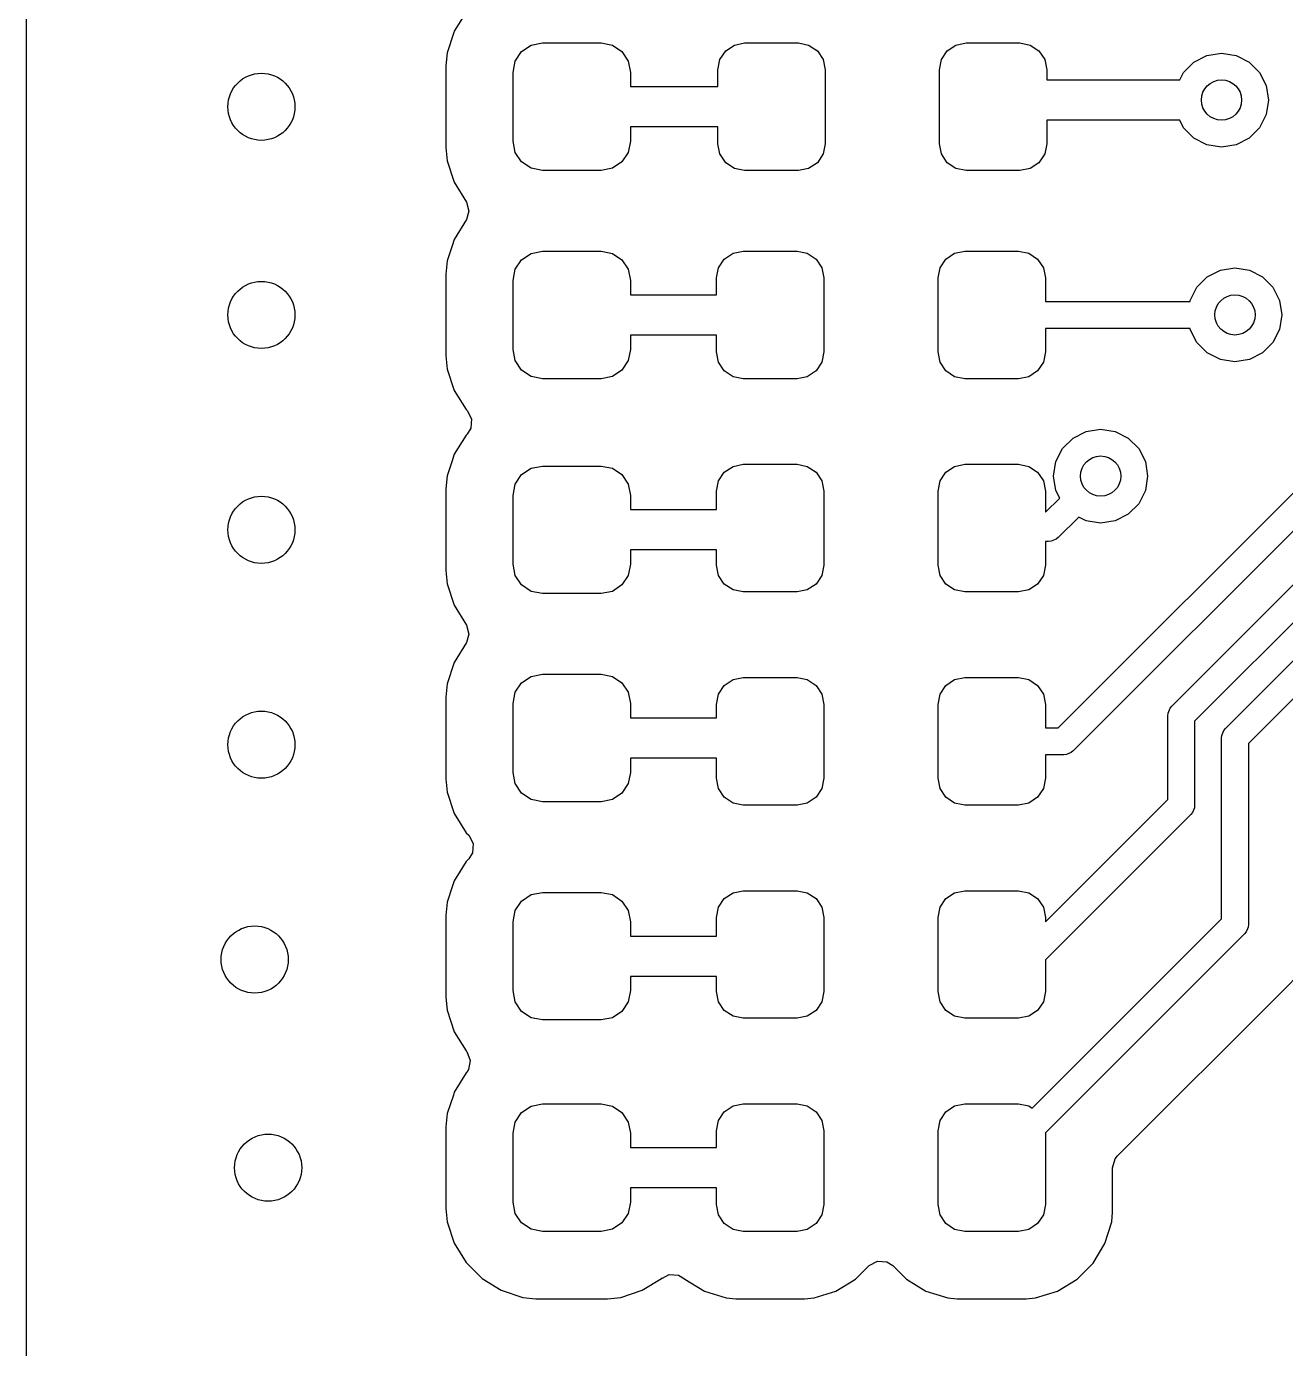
# Model space of a CAD drawing. Extents: x 70 to 224, y -154 to -54.
# Drawn here: x 103.9 to 113.28, y -138.7 to -128.85 of the extents above; entities that cross this region are included whole.
import ezdxf

# ---------------------------------------------------------------- set-up
doc = ezdxf.new("R2010")
doc.units = 0
doc.layers.add('BLACK', color=7, linetype='CONTINUOUS')

msp = doc.modelspace()

# ---------------------------------------------------------------- linework, layer by layer
at = {"layer": 'BLACK', "linetype": 'CONTINUOUS'}
for p, q in [((103.9, -149.149289), (103.9, -110.866043)), ((111.583578, -134.075), (121.279289, -124.379289)), ((121.391422, -124.55), (111.695711, -134.245711)), ((112.429289, -133.913603), (121.329289, -125.013604)), ((121.470711, -125.155026), (112.6, -134.025736)), ((112.829289, -134.079289), (121.72929, -125.179289)), ((121.841421, -125.35), (113, -134.191421)), ((107.174466, -128.744612), (107.086205, -128.887704)), ((107.083012, -128.897336), (107.033314, -129.047315)), ((107.0862, -128.887715), (107.083012, -128.897336)), ((107.086205, -128.887704), (107.0862, -128.887715)), ((107.033313, -129.047316), (107.02325, -129.145818)), ((107.033314, -129.047316), (107.033313, -129.047316)), ((107.033314, -129.047315), (107.033314, -129.047316)), ((107.540401, -129.110038), (107.58782, -129.03907)), ((107.58782, -129.03907), (107.658788, -128.991651)), ((107.658788, -128.991651), (107.7425, -128.975)), ((107.7425, -128.975), (108.18, -128.975)), ((108.18, -128.975), (108.263712, -128.991651)), ((108.263712, -128.991651), (108.33468, -129.03907)), ((108.33468, -129.03907), (108.382099, -129.110038)), ((109.063974, -129.098463), (109.107329, -129.033579)), ((109.107329, -129.033579), (109.172213, -128.990224)), ((109.172213, -128.990224), (109.24875, -128.975)), ((109.24875, -128.975), (109.64875, -128.975)), ((109.64875, -128.975), (109.725287, -128.990224)), ((109.725287, -128.990224), (109.790171, -129.033579)), ((109.790171, -129.033579), (109.833526, -129.098463)), ((110.713974, -129.098463), (110.757329, -129.033579)), ((110.757329, -129.033579), (110.822213, -128.990224)), ((110.822213, -128.990224), (110.89875, -128.975)), ((110.89875, -128.975), (111.29875, -128.975)), ((111.29875, -128.975), (111.375287, -128.990224)), ((111.375287, -128.990224), (111.440171, -129.033579)), ((111.440171, -129.033579), (111.483526, -129.098463)), ((112.691844, -129.06713), (112.8, -129.05)), ((112.8, -129.05), (112.908156, -129.06713)), ((107.02325, -129.145818), (107.02325, -129.754181)), ((107.52375, -129.19375), (107.540401, -129.110038)), ((108.382099, -129.110038), (108.39875, -129.19375)), ((109.04875, -129.175), (109.063974, -129.098463)), ((109.833526, -129.098463), (109.84875, -129.175)), ((110.69875, -129.175), (110.713974, -129.098463)), ((111.483526, -129.098463), (111.49875, -129.175)), ((112.516844, -129.194275), (112.594275, -129.116844)), ((112.594275, -129.116844), (112.691844, -129.06713)), ((112.908156, -129.06713), (113.005725, -129.116844)), ((113.005725, -129.116844), (113.083156, -129.194275)), ((107.52375, -129.70625), (107.52375, -129.19375)), ((108.39875, -129.19375), (108.39875, -129.3)), ((109.04875, -129.3), (109.04875, -129.175)), ((109.84875, -129.175), (109.84875, -129.725)), ((110.69875, -129.725), (110.69875, -129.175)), ((111.49875, -129.175), (111.49875, -129.25)), ((111.49875, -129.25), (112.488451, -129.25)), ((112.488451, -129.25), (112.516844, -129.194275)), ((113.083156, -129.194275), (113.13287, -129.291844)), ((108.39875, -129.3), (109.04875, -129.3)), ((113.13287, -129.291844), (113.15, -129.4)), ((113.15, -129.4), (113.13287, -129.508156)), ((112.488451, -129.55), (111.49875, -129.55)), ((111.49875, -129.55), (111.49875, -129.725)), ((112.516844, -129.605725), (112.488451, -129.55)), ((113.13287, -129.508156), (113.083156, -129.605725)), ((109.04875, -129.6), (108.39875, -129.6)), ((108.39875, -129.6), (108.39875, -129.70625)), ((109.04875, -129.725), (109.04875, -129.6)), ((112.594275, -129.683156), (112.516844, -129.605725)), ((113.083156, -129.605725), (113.005725, -129.683156)), ((107.540401, -129.789962), (107.52375, -129.70625)), ((108.39875, -129.70625), (108.382099, -129.789962)), ((109.063974, -129.801537), (109.04875, -129.725)), ((109.84875, -129.725), (109.833526, -129.801537)), ((110.713974, -129.801537), (110.69875, -129.725)), ((111.49875, -129.725), (111.483526, -129.801537)), ((112.691844, -129.73287), (112.594275, -129.683156)), ((112.8, -129.75), (112.691844, -129.73287)), ((112.908156, -129.73287), (112.8, -129.75)), ((113.005725, -129.683156), (112.908156, -129.73287)), ((107.02325, -129.754181), (107.033313, -129.852683)), ((107.58782, -129.86093), (107.540401, -129.789962)), ((108.382099, -129.789962), (108.33468, -129.86093)), ((109.107329, -129.866421), (109.063974, -129.801537)), ((109.833526, -129.801537), (109.790171, -129.866421)), ((110.757329, -129.866421), (110.713974, -129.801537)), ((111.483526, -129.801537), (111.440171, -129.866421)), ((107.033313, -129.852683), (107.0862, -130.012284)), ((107.658788, -129.908349), (107.58782, -129.86093)), ((107.7425, -129.925), (107.658788, -129.908349)), ((108.18, -129.925), (107.7425, -129.925)), ((108.263712, -129.908349), (108.18, -129.925)), ((108.33468, -129.86093), (108.263712, -129.908349)), ((109.172213, -129.909776), (109.107329, -129.866421)), ((109.24875, -129.925), (109.172213, -129.909776)), ((109.64875, -129.925), (109.24875, -129.925)), ((109.725287, -129.909776), (109.64875, -129.925)), ((109.790171, -129.866421), (109.725287, -129.909776)), ((110.822213, -129.909776), (110.757329, -129.866421)), ((110.89875, -129.925), (110.822213, -129.909776)), ((111.29875, -129.925), (110.89875, -129.925)), ((111.375287, -129.909776), (111.29875, -129.925)), ((111.440171, -129.866421), (111.375287, -129.909776)), ((107.0862, -130.012284), (107.086202, -130.012289)), ((107.086202, -130.012289), (107.177252, -130.159903)), ((107.177252, -130.159903), (107.195692, -130.227295)), ((107.195692, -130.227295), (107.177252, -130.290097)), ((107.177252, -130.290097), (107.086202, -130.43771)), ((107.0862, -130.437715), (107.07022, -130.485939)), ((107.086202, -130.43771), (107.0862, -130.437715)), ((107.07022, -130.485939), (107.033314, -130.597315)), ((107.658788, -130.541651), (107.7425, -130.525)), ((107.7425, -130.525), (108.18, -130.525)), ((108.18, -130.525), (108.263712, -130.541651)), ((109.162213, -130.540224), (109.23875, -130.525)), ((109.23875, -130.525), (109.63875, -130.525)), ((109.63875, -130.525), (109.715287, -130.540224)), ((110.812213, -130.540224), (110.88875, -130.525)), ((110.88875, -130.525), (111.28875, -130.525)), ((111.28875, -130.525), (111.365287, -130.540224)), ((107.033313, -130.597316), (107.02325, -130.695818)), ((107.033314, -130.597316), (107.033313, -130.597316)), ((107.033314, -130.597315), (107.033314, -130.597316)), ((107.540401, -130.660038), (107.58782, -130.58907)), ((107.58782, -130.58907), (107.658788, -130.541651)), ((108.263712, -130.541651), (108.33468, -130.58907)), ((108.33468, -130.58907), (108.382099, -130.660038)), ((109.053974, -130.648463), (109.097329, -130.583579)), ((109.097329, -130.583579), (109.162213, -130.540224)), ((109.715287, -130.540224), (109.780171, -130.583579)), ((109.780171, -130.583579), (109.823526, -130.648463)), ((110.703974, -130.648463), (110.747329, -130.583579)), ((110.747329, -130.583579), (110.812213, -130.540224)), ((111.365287, -130.540224), (111.430171, -130.583579)), ((111.430171, -130.583579), (111.473526, -130.648463)), ((107.02325, -130.695818), (107.02325, -131.304181)), ((107.52375, -130.74375), (107.540401, -130.660038)), ((108.382099, -130.660038), (108.39875, -130.74375)), ((109.03875, -130.725), (109.053974, -130.648463)), ((109.03875, -130.85), (109.03875, -130.725)), ((109.823526, -130.648463), (109.83875, -130.725)), ((109.83875, -130.725), (109.83875, -131.275)), ((110.68875, -130.725), (110.703974, -130.648463)), ((110.68875, -131.275), (110.68875, -130.725)), ((111.473526, -130.648463), (111.48875, -130.725)), ((111.48875, -130.725), (111.48875, -130.9)), ((112.616844, -130.794275), (112.694275, -130.716844)), ((112.694275, -130.716844), (112.791844, -130.66713)), ((112.791844, -130.66713), (112.9, -130.65)), ((112.9, -130.65), (113.008156, -130.66713)), ((113.008156, -130.66713), (113.105725, -130.716844)), ((113.105725, -130.716844), (113.183156, -130.794275)), ((107.52375, -131.25625), (107.52375, -130.74375)), ((108.39875, -130.74375), (108.39875, -130.85)), ((112.56713, -130.891844), (112.616844, -130.794275)), ((113.183156, -130.794275), (113.23287, -130.891844)), ((108.39875, -130.85), (109.03875, -130.85)), ((111.48875, -130.9), (112.565838, -130.9)), ((112.565838, -130.9), (112.56713, -130.891844)), ((113.23287, -130.891844), (113.25, -131)), ((113.25, -131), (113.23287, -131.108156)), ((112.565838, -131.1), (111.48875, -131.1)), ((111.48875, -131.1), (111.48875, -131.275)), ((112.56713, -131.108156), (112.565838, -131.1)), ((112.616844, -131.205725), (112.56713, -131.108156)), ((113.23287, -131.108156), (113.183156, -131.205725)), ((109.03875, -131.15), (108.39875, -131.15)), ((108.39875, -131.15), (108.39875, -131.25625)), ((109.03875, -131.275), (109.03875, -131.15)), ((112.694275, -131.283156), (112.616844, -131.205725)), ((113.183156, -131.205725), (113.105725, -131.283156)), ((107.02325, -131.304181), (107.033313, -131.402683)), ((107.540401, -131.339962), (107.52375, -131.25625)), ((108.39875, -131.25625), (108.382099, -131.339962)), ((109.053974, -131.351537), (109.03875, -131.275)), ((109.83875, -131.275), (109.823526, -131.351537)), ((110.703974, -131.351537), (110.68875, -131.275)), ((111.48875, -131.275), (111.473526, -131.351537)), ((112.791844, -131.33287), (112.694275, -131.283156)), ((113.105725, -131.283156), (113.008156, -131.33287)), ((107.033313, -131.402683), (107.0862, -131.562284)), ((107.58782, -131.41093), (107.540401, -131.339962)), ((107.658788, -131.458349), (107.58782, -131.41093)), ((108.33468, -131.41093), (108.263712, -131.458349)), ((108.382099, -131.339962), (108.33468, -131.41093)), ((109.097329, -131.416421), (109.053974, -131.351537)), ((109.162213, -131.459776), (109.097329, -131.416421)), ((109.780171, -131.416421), (109.715287, -131.459776)), ((109.823526, -131.351537), (109.780171, -131.416421)), ((110.747329, -131.416421), (110.703974, -131.351537)), ((110.812213, -131.459776), (110.747329, -131.416421)), ((111.430171, -131.416421), (111.365287, -131.459776)), ((111.473526, -131.351537), (111.430171, -131.416421)), ((112.9, -131.35), (112.791844, -131.33287)), ((113.008156, -131.33287), (112.9, -131.35)), ((107.7425, -131.475), (107.658788, -131.458349)), ((108.18, -131.475), (107.7425, -131.475)), ((108.263712, -131.458349), (108.18, -131.475)), ((109.23875, -131.475), (109.162213, -131.459776)), ((109.63875, -131.475), (109.23875, -131.475)), ((109.715287, -131.459776), (109.63875, -131.475)), ((110.88875, -131.475), (110.812213, -131.459776)), ((111.28875, -131.475), (110.88875, -131.475)), ((111.365287, -131.459776), (111.28875, -131.475)), ((107.0862, -131.562284), (107.086205, -131.562295)), ((107.086205, -131.562295), (107.174466, -131.705387)), ((107.174466, -131.705387), (107.174469, -131.705391)), ((107.174469, -131.705391), (107.181397, -131.712319)), ((107.181397, -131.712319), (107.214882, -131.773642)), ((107.214882, -131.773642), (107.209898, -131.843334)), ((107.174466, -131.894612), (107.086205, -132.037704)), ((107.174469, -131.894608), (107.174466, -131.894612)), ((107.181397, -131.887681), (107.174469, -131.894608)), ((107.209898, -131.843334), (107.181397, -131.887681)), ((111.616844, -131.994275), (111.694275, -131.916844)), ((111.694275, -131.916844), (111.791844, -131.86713)), ((111.791844, -131.86713), (111.9, -131.85)), ((111.9, -131.85), (112.008156, -131.86713)), ((112.008156, -131.86713), (112.105725, -131.916844)), ((112.105725, -131.916844), (112.183156, -131.994275)), ((111.56713, -132.091844), (111.616844, -131.994275)), ((112.183156, -131.994275), (112.23287, -132.091844)), ((107.067451, -132.094297), (107.033314, -132.197315)), ((107.0862, -132.037715), (107.067451, -132.094297)), ((107.086205, -132.037704), (107.0862, -132.037715)), ((109.162213, -132.127724), (109.23875, -132.1125)), ((109.23875, -132.1125), (109.63875, -132.1125)), ((109.63875, -132.1125), (109.715287, -132.127724)), ((110.812213, -132.127724), (110.88875, -132.1125)), ((110.88875, -132.1125), (111.28875, -132.1125)), ((111.28875, -132.1125), (111.365287, -132.127724)), ((111.55, -132.2), (111.56713, -132.091844)), ((112.23287, -132.091844), (112.25, -132.2)), ((107.033313, -132.197316), (107.02325, -132.295818)), ((107.033314, -132.197316), (107.033313, -132.197316)), ((107.033314, -132.197315), (107.033314, -132.197316)), ((107.540401, -132.260038), (107.58782, -132.18907)), ((107.58782, -132.18907), (107.658788, -132.141651)), ((107.658788, -132.141651), (107.7425, -132.125)), ((107.7425, -132.125), (108.18, -132.125)), ((108.18, -132.125), (108.263712, -132.141651)), ((108.263712, -132.141651), (108.33468, -132.18907)), ((108.33468, -132.18907), (108.382099, -132.260038)), ((109.053974, -132.235963), (109.097329, -132.171079)), ((109.097329, -132.171079), (109.162213, -132.127724)), ((109.715287, -132.127724), (109.780171, -132.171079)), ((109.780171, -132.171079), (109.823526, -132.235963)), ((110.703974, -132.235963), (110.747329, -132.171079)), ((110.747329, -132.171079), (110.812213, -132.127724)), ((111.365287, -132.127724), (111.430171, -132.171079)), ((111.430171, -132.171079), (111.473526, -132.235963)), ((111.56713, -132.308156), (111.55, -132.2)), ((112.25, -132.2), (112.23287, -132.308156)), ((107.02325, -132.295818), (107.02325, -132.904181)), ((107.52375, -132.34375), (107.540401, -132.260038)), ((108.382099, -132.260038), (108.39875, -132.34375)), ((109.03875, -132.3125), (109.053974, -132.235963)), ((109.823526, -132.235963), (109.83875, -132.3125)), ((110.68875, -132.3125), (110.703974, -132.235963)), ((111.473526, -132.235963), (111.48875, -132.3125)), ((111.595244, -132.363333), (111.56713, -132.308156)), ((112.23287, -132.308156), (112.183156, -132.405725)), ((107.52375, -132.85625), (107.52375, -132.34375)), ((108.39875, -132.34375), (108.39875, -132.45)), ((109.03875, -132.45), (109.03875, -132.3125)), ((109.83875, -132.3125), (109.83875, -132.8625)), ((110.68875, -132.8625), (110.68875, -132.3125)), ((111.48875, -132.3125), (111.48875, -132.469828)), ((111.48875, -132.469828), (111.595244, -132.363333)), ((112.183156, -132.405725), (112.105725, -132.483156)), ((108.39875, -132.45), (109.03875, -132.45)), ((111.736666, -132.504755), (111.583211, -132.658211)), ((111.791844, -132.53287), (111.736666, -132.504755)), ((112.105725, -132.483156), (112.008156, -132.53287)), ((111.9, -132.55), (111.791844, -132.53287)), ((112.008156, -132.53287), (111.9, -132.55)), ((111.5125, -132.6875), (111.48875, -132.6875)), ((111.48875, -132.6875), (111.48875, -132.8625)), ((111.532009, -132.685579), (111.5125, -132.6875)), ((111.568057, -132.670647), (111.532009, -132.685579)), ((111.583211, -132.658211), (111.568057, -132.670647)), ((109.03875, -132.75), (108.39875, -132.75)), ((108.39875, -132.75), (108.39875, -132.85625)), ((109.03875, -132.8625), (109.03875, -132.75)), ((107.540401, -132.939962), (107.52375, -132.85625)), ((108.39875, -132.85625), (108.382099, -132.939962)), ((109.053974, -132.939037), (109.03875, -132.8625)), ((109.83875, -132.8625), (109.823526, -132.939037)), ((110.703974, -132.939037), (110.68875, -132.8625)), ((111.48875, -132.8625), (111.473526, -132.939037)), ((107.02325, -132.904181), (107.033313, -133.002683)), ((107.58782, -133.01093), (107.540401, -132.939962)), ((108.382099, -132.939962), (108.33468, -133.01093)), ((109.097329, -133.003921), (109.053974, -132.939037)), ((109.823526, -132.939037), (109.780171, -133.003921)), ((110.747329, -133.003921), (110.703974, -132.939037)), ((111.473526, -132.939037), (111.430171, -133.003921)), ((107.033313, -133.002683), (107.0862, -133.162284)), ((107.658788, -133.058349), (107.58782, -133.01093)), ((107.7425, -133.075), (107.658788, -133.058349)), ((108.18, -133.075), (107.7425, -133.075)), ((108.263712, -133.058349), (108.18, -133.075)), ((108.33468, -133.01093), (108.263712, -133.058349)), ((109.162213, -133.047276), (109.097329, -133.003921)), ((109.23875, -133.0625), (109.162213, -133.047276)), ((109.63875, -133.0625), (109.23875, -133.0625)), ((109.715287, -133.047276), (109.63875, -133.0625)), ((109.780171, -133.003921), (109.715287, -133.047276)), ((110.812213, -133.047276), (110.747329, -133.003921)), ((110.88875, -133.0625), (110.812213, -133.047276)), ((111.28875, -133.0625), (110.88875, -133.0625)), ((111.365287, -133.047276), (111.28875, -133.0625)), ((111.430171, -133.003921), (111.365287, -133.047276)), ((107.0862, -133.162284), (107.086202, -133.162289)), ((107.086202, -133.162289), (107.177252, -133.309903)), ((107.177252, -133.309903), (107.195692, -133.377295)), ((107.195692, -133.377295), (107.177252, -133.440097)), ((107.177252, -133.440097), (107.086202, -133.58771)), ((107.086201, -133.587713), (107.033314, -133.747315)), ((107.086202, -133.58771), (107.086201, -133.587713)), ((107.658788, -133.691651), (107.7425, -133.675)), ((107.7425, -133.675), (108.18, -133.675)), ((108.18, -133.675), (108.263712, -133.691651)), ((107.033313, -133.747316), (107.02325, -133.845818)), ((107.033314, -133.747316), (107.033313, -133.747316)), ((107.033314, -133.747315), (107.033314, -133.747316)), ((107.540401, -133.810038), (107.58782, -133.73907)), ((107.58782, -133.73907), (107.658788, -133.691651)), ((108.263712, -133.691651), (108.33468, -133.73907)), ((108.33468, -133.73907), (108.382099, -133.810038)), ((109.053974, -133.823463), (109.097329, -133.758579)), ((109.097329, -133.758579), (109.162213, -133.715224)), ((109.162213, -133.715224), (109.23875, -133.7)), ((109.23875, -133.7), (109.63875, -133.7)), ((109.63875, -133.7), (109.715287, -133.715224)), ((109.715287, -133.715224), (109.780171, -133.758579)), ((109.780171, -133.758579), (109.823526, -133.823463)), ((110.703974, -133.823463), (110.747329, -133.758579)), ((110.747329, -133.758579), (110.812213, -133.715224)), ((110.812213, -133.715224), (110.88875, -133.7)), ((110.88875, -133.7), (111.28875, -133.7)), ((111.28875, -133.7), (111.365287, -133.715224)), ((111.365287, -133.715224), (111.430171, -133.758579)), ((111.430171, -133.758579), (111.473526, -133.823463)), ((107.02325, -133.845818), (107.02325, -134.454181)), ((107.52375, -133.89375), (107.540401, -133.810038)), ((108.382099, -133.810038), (108.39875, -133.89375)), ((109.03875, -133.9), (109.053974, -133.823463)), ((109.823526, -133.823463), (109.83875, -133.9)), ((110.68875, -133.9), (110.703974, -133.823463)), ((111.473526, -133.823463), (111.48875, -133.9)), ((107.52375, -134.40625), (107.52375, -133.89375)), ((108.39875, -133.89375), (108.39875, -134)), ((109.03875, -134), (109.03875, -133.9)), ((109.83875, -133.9), (109.83875, -134.45)), ((110.68875, -134.45), (110.68875, -133.9)), ((111.48875, -133.9), (111.48875, -134.075)), ((112.4, -133.984314), (112.401921, -133.964805)), ((112.4, -134.608578), (112.4, -133.984314)), ((112.401921, -133.964805), (112.416853, -133.928757)), ((112.416853, -133.928757), (112.429289, -133.913603)), ((108.39875, -134), (109.03875, -134)), ((111.48875, -134.075), (111.583578, -134.075)), ((112.6, -134.025736), (112.6, -134.65)), ((112.816853, -134.094443), (112.829289, -134.079289)), ((112.8, -134.15), (112.801921, -134.130491)), ((112.8, -135.497328), (112.8, -134.15)), ((112.801921, -134.130491), (112.816853, -134.094443)), ((111.625, -134.275), (111.48875, -134.275)), ((111.48875, -134.275), (111.48875, -134.45)), ((111.644509, -134.273079), (111.625, -134.275)), ((111.680557, -134.258147), (111.644509, -134.273079)), ((111.695711, -134.245711), (111.680557, -134.258147)), ((113, -134.191421), (113, -135.53875)), ((109.03875, -134.3), (108.39875, -134.3)), ((108.39875, -134.3), (108.39875, -134.40625)), ((109.03875, -134.45), (109.03875, -134.3)), ((107.02325, -134.454181), (107.033313, -134.552683)), ((107.540401, -134.489962), (107.52375, -134.40625)), ((108.39875, -134.40625), (108.382099, -134.489962)), ((109.053974, -134.526537), (109.03875, -134.45)), ((109.83875, -134.45), (109.823526, -134.526537)), ((110.703974, -134.526537), (110.68875, -134.45)), ((111.48875, -134.45), (111.473526, -134.526537)), ((107.033313, -134.552683), (107.0862, -134.712284)), ((107.58782, -134.56093), (107.540401, -134.489962)), ((107.658788, -134.608349), (107.58782, -134.56093)), ((108.33468, -134.56093), (108.263712, -134.608349)), ((108.382099, -134.489962), (108.33468, -134.56093)), ((109.097329, -134.591421), (109.053974, -134.526537)), ((109.823526, -134.526537), (109.780171, -134.591421)), ((110.747329, -134.591421), (110.703974, -134.526537)), ((111.473526, -134.526537), (111.430171, -134.591421)), ((107.7425, -134.625), (107.658788, -134.608349)), ((108.18, -134.625), (107.7425, -134.625)), ((108.263712, -134.608349), (108.18, -134.625)), ((109.162213, -134.634776), (109.097329, -134.591421)), ((109.23875, -134.65), (109.162213, -134.634776)), ((109.63875, -134.65), (109.23875, -134.65)), ((109.715287, -134.634776), (109.63875, -134.65)), ((109.780171, -134.591421), (109.715287, -134.634776)), ((110.812213, -134.634776), (110.747329, -134.591421)), ((110.88875, -134.65), (110.812213, -134.634776)), ((111.28875, -134.65), (110.88875, -134.65)), ((111.365287, -134.634776), (111.28875, -134.65)), ((111.430171, -134.591421), (111.365287, -134.634776)), ((111.48875, -135.519828), (112.4, -134.608578)), ((112.598079, -134.669509), (112.583148, -134.705557)), ((112.6, -134.65), (112.598079, -134.669509)), ((107.0862, -134.712284), (107.086205, -134.712295)), ((107.086205, -134.712295), (107.174466, -134.855387)), ((112.570711, -134.72071), (111.48875, -135.802671)), ((112.583148, -134.705557), (112.570711, -134.72071)), ((107.174466, -134.855387), (107.174469, -134.855391)), ((107.174469, -134.855391), (107.193897, -134.874819)), ((107.193897, -134.874819), (107.227382, -134.936142)), ((107.227382, -134.936142), (107.222398, -135.005834)), ((107.193897, -135.050181), (107.174469, -135.069608)), ((107.222398, -135.005834), (107.193897, -135.050181)), ((107.174466, -135.069612), (107.086205, -135.212704)), ((107.174469, -135.069608), (107.174466, -135.069612)), ((107.075735, -135.244297), (107.033314, -135.372315)), ((107.0862, -135.212715), (107.075735, -135.244297)), ((107.086205, -135.212704), (107.0862, -135.212715)), ((107.58782, -135.36407), (107.658788, -135.316651)), ((107.658788, -135.316651), (107.7425, -135.3)), ((107.7425, -135.3), (108.18, -135.3)), ((108.18, -135.3), (108.263712, -135.316651)), ((108.263712, -135.316651), (108.33468, -135.36407)), ((109.053974, -135.410963), (109.097329, -135.346079)), ((109.097329, -135.346079), (109.162213, -135.302724)), ((109.162213, -135.302724), (109.23875, -135.2875)), ((109.23875, -135.2875), (109.63875, -135.2875)), ((109.63875, -135.2875), (109.715287, -135.302724)), ((109.715287, -135.302724), (109.780171, -135.346079)), ((109.780171, -135.346079), (109.823526, -135.410963)), ((110.703974, -135.410963), (110.747329, -135.346079)), ((110.747329, -135.346079), (110.812213, -135.302724)), ((110.812213, -135.302724), (110.88875, -135.2875)), ((110.88875, -135.2875), (111.28875, -135.2875)), ((111.28875, -135.2875), (111.365287, -135.302724)), ((111.365287, -135.302724), (111.430171, -135.346079)), ((111.430171, -135.346079), (111.473526, -135.410963)), ((107.033313, -135.372316), (107.02325, -135.470818)), ((107.033314, -135.372316), (107.033313, -135.372316)), ((107.033314, -135.372315), (107.033314, -135.372316)), ((107.52375, -135.51875), (107.540401, -135.435038)), ((107.540401, -135.435038), (107.58782, -135.36407)), ((108.33468, -135.36407), (108.382099, -135.435038)), ((108.382099, -135.435038), (108.39875, -135.51875)), ((109.03875, -135.4875), (109.053974, -135.410963)), ((109.823526, -135.410963), (109.83875, -135.4875)), ((110.68875, -135.4875), (110.703974, -135.410963)), ((111.473526, -135.410963), (111.48875, -135.4875)), ((107.02325, -135.470818), (107.02325, -136.079181)), ((107.52375, -136.03125), (107.52375, -135.51875)), ((108.39875, -135.51875), (108.39875, -135.625)), ((109.03875, -135.625), (109.03875, -135.4875)), ((109.83875, -135.4875), (109.83875, -136.0375)), ((110.68875, -136.0375), (110.68875, -135.4875)), ((111.390354, -136.906973), (112.8, -135.497328)), ((111.48875, -135.4875), (111.48875, -135.519828)), ((112.998079, -135.558259), (112.99291, -135.570737)), ((113, -135.53875), (112.998079, -135.558259)), ((108.39875, -135.625), (109.03875, -135.625)), ((112.97071, -135.609461), (111.48875, -137.091421)), ((112.983147, -135.594308), (112.97071, -135.609461)), ((112.99291, -135.570737), (112.983147, -135.594308)), ((111.48875, -135.802671), (111.48875, -136.0375)), ((109.03875, -135.925), (108.39875, -135.925)), ((108.39875, -135.925), (108.39875, -136.03125)), ((109.03875, -136.0375), (109.03875, -135.925)), ((113.268716, -136.01927), (113.38052, -135.907466)), ((107.540401, -136.114962), (107.52375, -136.03125)), ((108.39875, -136.03125), (108.382099, -136.114962)), ((109.053974, -136.114037), (109.03875, -136.0375)), ((109.83875, -136.0375), (109.823526, -136.114037)), ((110.703974, -136.114037), (110.68875, -136.0375)), ((111.48875, -136.0375), (111.473526, -136.114037)), ((112.025564, -137.26242), (113.258506, -136.029477)), ((113.258506, -136.029477), (113.258511, -136.029474)), ((113.258511, -136.029474), (113.268714, -136.01927)), ((113.268714, -136.01927), (113.268716, -136.01927)), ((107.02325, -136.079181), (107.033313, -136.177683)), ((107.58782, -136.18593), (107.540401, -136.114962)), ((108.382099, -136.114962), (108.33468, -136.18593)), ((109.097329, -136.178921), (109.053974, -136.114037)), ((109.823526, -136.114037), (109.780171, -136.178921)), ((110.747329, -136.178921), (110.703974, -136.114037)), ((111.473526, -136.114037), (111.430171, -136.178921)), ((107.033313, -136.177683), (107.0862, -136.337284)), ((107.658788, -136.233349), (107.58782, -136.18593)), ((107.7425, -136.25), (107.658788, -136.233349)), ((108.263712, -136.233349), (108.18, -136.25)), ((108.33468, -136.18593), (108.263712, -136.233349)), ((109.162213, -136.222276), (109.097329, -136.178921)), ((109.23875, -136.2375), (109.162213, -136.222276)), ((109.63875, -136.2375), (109.23875, -136.2375)), ((109.715287, -136.222276), (109.63875, -136.2375)), ((109.780171, -136.178921), (109.715287, -136.222276)), ((110.812213, -136.222276), (110.747329, -136.178921)), ((110.88875, -136.2375), (110.812213, -136.222276)), ((111.28875, -136.2375), (110.88875, -136.2375)), ((111.365287, -136.222276), (111.28875, -136.2375)), ((111.430171, -136.178921), (111.365287, -136.222276)), ((107.0862, -136.337284), (107.086205, -136.337295)), ((107.086205, -136.337295), (107.174466, -136.480387)), ((108.18, -136.25), (107.7425, -136.25)), ((107.174466, -136.480387), (107.17858, -136.48559)), ((107.17858, -136.48559), (107.20472, -136.550386)), ((107.17858, -136.63941), (107.174466, -136.644612)), ((107.191679, -136.619028), (107.17858, -136.63941)), ((107.20472, -136.550386), (107.191679, -136.619028)), ((107.174466, -136.644612), (107.086205, -136.787704)), ((107.079257, -136.808668), (107.033314, -136.947315)), ((107.0862, -136.787715), (107.079257, -136.808668)), ((107.086205, -136.787704), (107.0862, -136.787715)), ((107.58782, -136.93907), (107.658788, -136.891651)), ((107.658788, -136.891651), (107.7425, -136.875)), ((107.7425, -136.875), (108.18, -136.875)), ((108.18, -136.875), (108.263712, -136.891651)), ((108.263712, -136.891651), (108.33468, -136.93907)), ((109.053974, -136.998463), (109.097329, -136.933579)), ((109.097329, -136.933579), (109.162213, -136.890224)), ((109.162213, -136.890224), (109.23875, -136.875)), ((109.23875, -136.875), (109.63875, -136.875)), ((109.63875, -136.875), (109.715287, -136.890224)), ((109.715287, -136.890224), (109.780171, -136.933579)), ((109.780171, -136.933579), (109.823526, -136.998463)), ((110.703974, -136.998463), (110.747329, -136.933579)), ((110.747329, -136.933579), (110.812213, -136.890224)), ((110.812213, -136.890224), (110.88875, -136.875)), ((110.88875, -136.875), (111.28875, -136.875)), ((111.28875, -136.875), (111.365287, -136.890224)), ((111.365287, -136.890224), (111.390354, -136.906973)), ((107.033313, -136.947316), (107.02325, -137.045818)), ((107.033314, -136.947316), (107.033313, -136.947316)), ((107.033314, -136.947315), (107.033314, -136.947316)), ((107.52375, -137.09375), (107.540401, -137.010038)), ((107.540401, -137.010038), (107.58782, -136.93907)), ((108.33468, -136.93907), (108.382099, -137.010038)), ((108.382099, -137.010038), (108.39875, -137.09375)), ((109.03875, -137.075), (109.053974, -136.998463)), ((109.823526, -136.998463), (109.83875, -137.075)), ((110.68875, -137.075), (110.703974, -136.998463)), ((107.02325, -137.045818), (107.02325, -137.654181)), ((107.52375, -137.60625), (107.52375, -137.09375)), ((108.39875, -137.09375), (108.39875, -137.2)), ((109.03875, -137.2), (109.03875, -137.075)), ((109.83875, -137.075), (109.83875, -137.625)), ((110.68875, -137.625), (110.68875, -137.075)), ((111.48875, -137.091421), (111.48875, -137.625)), ((108.39875, -137.2), (109.03875, -137.2)), ((111.98925, -137.350096), (112.008935, -137.283057)), ((112.008935, -137.283057), (112.025564, -137.26242)), ((111.98925, -137.681616), (111.98925, -137.350096)), ((109.03875, -137.5), (108.39875, -137.5)), ((108.39875, -137.5), (108.39875, -137.60625)), ((109.03875, -137.625), (109.03875, -137.5)), ((107.540401, -137.689962), (107.52375, -137.60625)), ((108.39875, -137.60625), (108.382099, -137.689962)), ((109.053974, -137.701537), (109.03875, -137.625)), ((109.83875, -137.625), (109.823526, -137.701537)), ((110.703974, -137.701537), (110.68875, -137.625)), ((111.48875, -137.625), (111.473526, -137.701537)), ((107.02325, -137.654181), (107.033313, -137.752683)), ((107.58782, -137.76093), (107.540401, -137.689962)), ((108.382099, -137.689962), (108.33468, -137.76093)), ((109.097329, -137.766421), (109.053974, -137.701537)), ((109.823526, -137.701537), (109.780171, -137.766421)), ((110.747329, -137.766421), (110.703974, -137.701537)), ((111.473526, -137.701537), (111.430171, -137.766421)), ((111.982836, -137.752196), (111.98925, -137.681616)), ((107.033313, -137.752683), (107.0862, -137.912284)), ((107.658788, -137.808349), (107.58782, -137.76093)), ((107.7425, -137.825), (107.658788, -137.808349)), ((108.263712, -137.808349), (108.18, -137.825)), ((108.33468, -137.76093), (108.263712, -137.808349)), ((109.162213, -137.809776), (109.097329, -137.766421)), ((109.23875, -137.825), (109.162213, -137.809776)), ((109.715287, -137.809776), (109.63875, -137.825)), ((109.780171, -137.766421), (109.715287, -137.809776)), ((110.812213, -137.809776), (110.747329, -137.766421)), ((110.88875, -137.825), (110.812213, -137.809776)), ((111.365287, -137.809776), (111.28875, -137.825)), ((111.430171, -137.766421), (111.365287, -137.809776)), ((111.932228, -137.914606), (111.982836, -137.752196)), ((107.0862, -137.912284), (107.086205, -137.912295)), ((107.086205, -137.912295), (107.174466, -138.055387)), ((108.18, -137.825), (107.7425, -137.825)), ((109.63875, -137.825), (109.23875, -137.825)), ((111.28875, -137.825), (110.88875, -137.825)), ((111.844222, -138.060185), (111.932228, -137.914606)), ((107.174466, -138.055387), (107.174469, -138.055391)), ((107.174469, -138.055391), (107.293358, -138.17428)), ((110.120743, -138.133664), (110.176069, -138.078339)), ((110.176069, -138.078339), (110.237392, -138.044854)), ((110.237392, -138.044854), (110.307084, -138.049838)), ((110.307084, -138.049838), (110.351431, -138.078339)), ((110.351431, -138.078339), (110.453561, -138.180469)), ((111.723935, -138.180472), (111.844222, -138.060185)), ((107.293358, -138.17428), (107.293362, -138.174283)), ((107.293362, -138.174283), (107.436454, -138.262544)), ((108.486037, -138.262549), (108.629141, -138.174281)), ((108.629141, -138.174281), (108.629144, -138.174277)), ((108.629144, -138.174277), (108.634809, -138.1698)), ((108.634809, -138.1698), (108.636472, -138.171903)), ((108.636472, -138.171903), (108.68686, -138.144369)), ((108.68686, -138.144369), (108.756553, -138.149331)), ((108.756553, -138.149331), (108.800938, -138.177846)), ((108.800938, -138.177846), (108.803561, -138.180469)), ((108.803561, -138.180469), (108.803563, -138.18047)), ((108.803563, -138.18047), (108.803565, -138.180472)), ((108.803565, -138.180472), (108.949144, -138.268478)), ((109.928356, -138.268478), (110.073935, -138.180472)), ((110.073935, -138.180472), (110.120743, -138.133664)), ((110.453561, -138.180469), (110.453563, -138.18047)), ((110.453563, -138.18047), (110.453565, -138.180472)), ((110.453565, -138.180472), (110.599144, -138.268478)), ((111.578356, -138.268478), (111.723935, -138.180472)), ((107.436454, -138.262544), (107.436457, -138.262545)), ((107.436457, -138.262545), (107.436463, -138.262549)), ((107.436463, -138.262549), (107.596065, -138.315436)), ((107.596065, -138.315436), (107.694576, -138.3255)), ((108.227924, -138.3255), (108.326435, -138.315436)), ((108.326435, -138.315436), (108.486037, -138.262549)), ((108.949144, -138.268478), (109.111554, -138.319086)), ((109.765946, -138.319086), (109.928356, -138.268478)), ((110.599144, -138.268478), (110.761554, -138.319086)), ((111.415946, -138.319086), (111.578356, -138.268478)), ((107.694576, -138.3255), (107.694581, -138.3255)), ((107.694581, -138.3255), (108.227919, -138.3255)), ((108.227919, -138.3255), (108.227924, -138.3255)), ((109.111554, -138.319086), (109.182134, -138.3255)), ((109.182134, -138.3255), (109.182137, -138.3255)), ((109.182137, -138.3255), (109.695363, -138.3255)), ((109.695363, -138.3255), (109.695366, -138.3255)), ((109.695366, -138.3255), (109.765946, -138.319086)), ((110.761554, -138.319086), (110.832134, -138.3255)), ((110.832134, -138.3255), (110.832137, -138.3255)), ((110.832137, -138.3255), (111.345363, -138.3255)), ((111.345363, -138.3255), (111.345366, -138.3255)), ((111.345366, -138.3255), (111.415946, -138.319086))]:
    msp.add_line(p, q, dxfattribs=at)
at = {"layer": 'BLACK'}
for centre, radius in [((105.65, -129.45), 0.25), ((112.8, -129.4), 0.15), ((105.65, -131), 0.25), ((112.9, -131), 0.15), ((111.9, -132.2), 0.15), ((105.65, -132.6), 0.25), ((105.65, -134.2), 0.25), ((105.6, -135.8), 0.25), ((105.7, -137.35), 0.25)]:
    msp.add_circle(centre, radius, dxfattribs=at)

doc.saveas('drawing.dxf')
